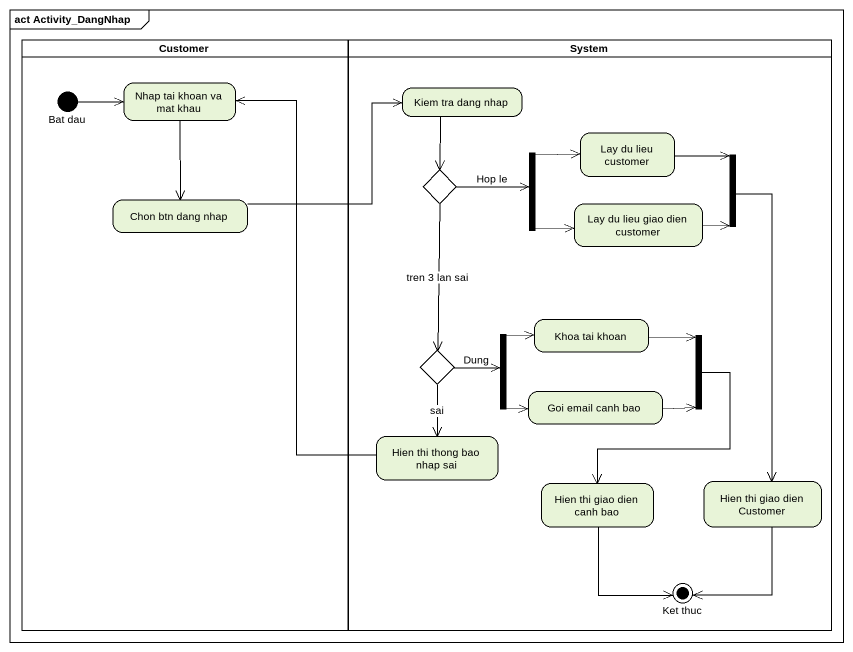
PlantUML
@startuml
mainframe act Activity_DangNhap
hide empty description
state Customer <<partition>> {
  state "Bat dau" as Bat_dau <<start>>
  state "Nhap tai khoan va mat khau" as Nhap_tai_khoan_va_mat_khau
  state "Chon btn dang nhap" as Chon_btn_dang_nhap
}
state System <<partition>> {
  state "Kiem tra dang nhap" as Kiem_tra_dang_nhap
  state choice1 <<choice>>
  state fork1 <<fork>>
  state "Lay du lieu customer" as Lay_du_lieu_customer
  state fork2 <<join>>
  state "Lay du lieu giao dien customer" as Lay_du_lieu_giao_dien
  state choice2 <<choice>>
  state fork3 <<fork>>
  state "Khoa tai khoan" as Khoa_tai_khoan
  state fork4 <<join>>
  state "Goi email canh bao" as Goi_email_canh_bao
  state "Hien thi thong bao nhap sai" as Hien_thi_thong_bao_nhap_sai
  state "Hien thi giao dien canh bao" as Hien_thi_giao_dien_canh_bao
  state "Hien thi giao dien Customer" as Hien_thi_giao_dien_Customer
  state "Ket thuc" as Ket_thuc <<end>>
}
Bat_dau -right-> Nhap_tai_khoan_va_mat_khau
Nhap_tai_khoan_va_mat_khau --> Chon_btn_dang_nhap
Kiem_tra_dang_nhap --> choice1
choice1 -right-> fork1 : Hop le
choice1 --> choice2 : tren 3 lan sai
fork1 -right-> Lay_du_lieu_customer
fork1 -right-> Lay_du_lieu_giao_dien
Lay_du_lieu_customer -right-> fork2
fork2 --> Hien_thi_giao_dien_Customer
Chon_btn_dang_nhap -right-> Kiem_tra_dang_nhap
Lay_du_lieu_giao_dien -right-> fork2
choice2 -right-> fork3 : Dung
choice2 --> Hien_thi_thong_bao_nhap_sai : sai
fork3 -right-> Khoa_tai_khoan
fork3 -right-> Goi_email_canh_bao
Khoa_tai_khoan -right-> fork4
fork4 --> Hien_thi_giao_dien_canh_bao
Goi_email_canh_bao -right-> fork4
Hien_thi_thong_bao_nhap_sai -up-> Nhap_tai_khoan_va_mat_khau
Hien_thi_giao_dien_canh_bao --> Ket_thuc
Hien_thi_giao_dien_Customer --> Ket_thuc
@enduml
